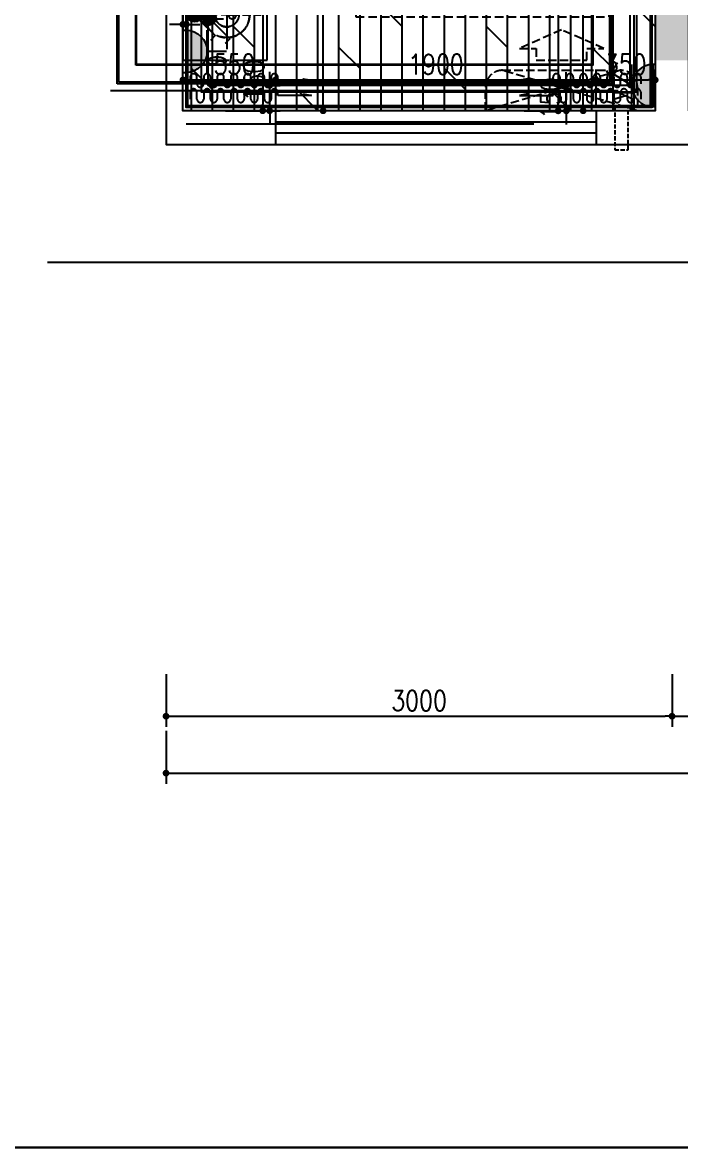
# Model space of a CAD drawing. Header units: inches. Extents: x -2597087 to 134135, y -662679 to 20000.
# Drawn here: x 7474 to 11375, y 0 to 6673 of the extents above; entities that cross this region are included whole.
import ezdxf
from ezdxf.enums import TextEntityAlignment as Align

# ---------------------------------------------------------------- set-up
doc = ezdxf.new("R2010")
doc.units = ezdxf.units.IN
doc.header["$LTSCALE"] = 100
doc.header["$MEASUREMENT"] = 0
for name, pattern in [('__DASH', [0.35, 0.25, -0.1]), ('DASH', [0.35, 0.25, -0.1]), ('HIDDENX2', [0.75, 0.5, -0.25])]:
    doc.linetypes.add(name, pattern=pattern)
doc.layers.get('0').update_dxf_attribs({"linetype": 'CONTINUOUS'})
doc.layers.get('Defpoints').update_dxf_attribs({"linetype": 'CONTINUOUS'})
for name, color, linetype in [('_ARWALL-1', 7, 'CONTINUOUS'), ('AIR', 252, 'DASH'), ('AXIS', 3, 'CONTINUOUS'), ('EQUIP-动力', 3, 'CONTINUOUS'), ('EQUIP-照明', 3, 'CONTINUOUS'), ('floor', 8, 'CONTINUOUS'), ('IRC-MED1', 250, 'CONTINUOUS'), ('PUB_HATCH', 8, 'CONTINUOUS'), ('RC', 1, 'CONTINUOUS'), ('RC-dim', 3, 'CONTINUOUS'), ('WALL', 7, 'CONTINUOUS'), ('wall-dim', 3, 'CONTINUOUS'), ('WINDOW', 4, 'CONTINUOUS'), ('家具', 1, 'DASH'), ('空调', 8, 'CONTINUOUS')]:
    doc.layers.add(name, color=color, linetype=linetype)
doc.styles.add('_TCH_LABEL', font='COMPLEX', dxfattribs={"bigfont": 'GBCBIG'})
doc.styles.get("Standard").update_dxf_attribs({"font": 'txt.shx', "width": 0.8, "bigfont": 'GBCBIG.shx'})
doc.styles.add('宋体', font='', dxfattribs={"width": 0.8})
doc.styles.get('宋体').set_extended_font_data('SimSun')
doc.dimstyles.new('50', dxfattribs={"dimscale": 50, "dimtxt": 2.4, "dimasz": 0.8, "dimexe": 1.25, "dimexo": 0.6, "dimgap": 0.65, "dimtad": 1, "dimdec": 0, "dimdsep": 46, "dimtxsty": 'Standard', "dimblk1": 'DOT', "dimblk2": 'DOT', "dimsah": 1, "dimcen": 2.5, "dimclrd": 3, "dimclre": 3, "dimclrt": 3, "dimadec": 0, "dimazin": 0, "dimtfac": 1, "dimtdec": 0, "dimtix": 1, "dimtmove": 2, "dimatfit": 0, "dimldrblk": 'DOT', "dimfxl": 5, "dimfxlon": 1, "dimarcsym": 0})

# ---------------------------------------------------------------- blocks, each defined once
blk = doc.blocks.new('_Dot')
at = {"color": 0, "linetype": 'ByBlock', "lineweight": -2}
blk.add_line((-0.5, 0), (-1, 0), dxfattribs=at)
at = {"color": 0, "linetype": 'ByBlock', "const_width": 0.5}
blk.add_lwpolyline([(-0.25, 0, 1), (0.25, 0, 1)], format="xyb", close=True, dxfattribs=at)
blk = doc.blocks.new('*D39')
at = {"layer": 'AXIS', "color": 3, "lineweight": -2, "transparency": 16777216}
for p, q in [((8325, 2808.3), (8325, 2495.8)), ((11325, 2808.3), (11325, 2495.8)), ((8365, 2558.3), (11285, 2558.3))]:
    blk.add_line(p, q, dxfattribs=at)
at = {"layer": 'Defpoints', "color": 0, "transparency": 16777216}
for p in [(8325, 3015.8), (11325, 3015.8), (11325, 2558.3)]:
    blk.add_point(p, dxfattribs=at)
at = {"layer": 'AXIS', "color": 3, "lineweight": -2, "transparency": 16777216, "xscale": 40, "yscale": 40, "zscale": 40, "rotation": 180}
blk.add_blockref('_Dot', (8325, 2558.3), dxfattribs=at)
at = {"layer": 'AXIS', "color": 3, "lineweight": -2, "transparency": 16777216, "xscale": 40, "yscale": 40, "zscale": 40}
blk.add_blockref('_Dot', (11325, 2558.3), dxfattribs=at)
at = {"layer": 'AXIS', "color": 3, "transparency": 16777216, "insert": (9825, 2650.8), "char_height": 120, "attachment_point": 5}
blk.add_mtext('3000', dxfattribs=at)
blk = doc.blocks.new('*D40')
at = {"layer": 'AXIS', "color": 3, "lineweight": -2, "transparency": 16777216}
for p, q in [((11325, 2808.3), (11325, 2495.8)), ((14125, 2808.3), (14125, 2495.8)), ((11365, 2558.3), (14085, 2558.3))]:
    blk.add_line(p, q, dxfattribs=at)
at = {"layer": 'Defpoints', "color": 0, "transparency": 16777216}
for p in [(11325, 3015.8), (14125, 3015.8), (14125, 2558.3)]:
    blk.add_point(p, dxfattribs=at)
at = {"layer": 'AXIS', "color": 3, "lineweight": -2, "transparency": 16777216, "xscale": 40, "yscale": 40, "zscale": 40, "rotation": 180}
blk.add_blockref('_Dot', (11325, 2558.3), dxfattribs=at)
at = {"layer": 'AXIS', "color": 3, "lineweight": -2, "transparency": 16777216, "xscale": 40, "yscale": 40, "zscale": 40}
blk.add_blockref('_Dot', (14125, 2558.3), dxfattribs=at)
at = {"layer": 'AXIS', "color": 3, "transparency": 16777216, "insert": (12725, 2650.8), "char_height": 120, "attachment_point": 5}
blk.add_mtext('2800', dxfattribs=at)
blk = doc.blocks.new('*D42')
at = {"layer": 'AXIS', "color": 3, "lineweight": -2, "transparency": 16777216}
for p, q in [((8325, 2470.7), (8325, 2158.2)), ((17625, 2470.7), (17625, 2158.2)), ((8365, 2220.7), (17585, 2220.7))]:
    blk.add_line(p, q, dxfattribs=at)
at = {"layer": 'Defpoints', "color": 0, "transparency": 16777216}
for p in [(8325, 2750.3), (17625, 2750.3), (17625, 2220.7)]:
    blk.add_point(p, dxfattribs=at)
at = {"layer": 'AXIS', "color": 3, "lineweight": -2, "transparency": 16777216, "xscale": 40, "yscale": 40, "zscale": 40, "rotation": 180}
blk.add_blockref('_Dot', (8325, 2220.7), dxfattribs=at)
at = {"layer": 'AXIS', "color": 3, "lineweight": -2, "transparency": 16777216, "xscale": 40, "yscale": 40, "zscale": 40}
blk.add_blockref('_Dot', (17625, 2220.7), dxfattribs=at)
at = {"layer": 'AXIS', "color": 3, "transparency": 16777216, "insert": (12975, 2313.2), "char_height": 120, "attachment_point": 5}
blk.add_mtext('9300', dxfattribs=at)
blk = doc.blocks.new('A$C0CEA21E2')
at = {"layer": '家具', "color": 2, "linetype": 'HIDDENX2'}
for p, q in [((2026.6, 2900), (2026.6, 2400)), ((2526.6, 2900), (2026.6, 2900)), ((2526.6, 2400), (426.7, 2400)), ((426.7, 2400), (426.7, 600)), ((2526.6, 600), (2526.6, 2400)), ((426.7, 600), (2526.6, 600)), ((2026.6, 100), (2026.6, 600)), ((2526.6, 600), (2526.6, 600)), ((2526.6, 100), (2026.6, 100))]:
    blk.add_line(p, q, dxfattribs=at)
at = {"layer": '家具', "color": 8, "linetype": 'HIDDENX2'}
for p, q in [((2266.2, 2631.5), (2266.2, 2834.7)), ((2248.9, 2631.5), (2062, 2631.5)), ((2248.9, 2631.5), (2480.3, 2631.5)), ((2266.2, 2631.5), (2266.2, 2420.4)), ((80, 437.5), (80, 2562.5)), ((80, 2562.5), (1421.7, 2562.5)), ((1421.7, 2562.5), (1421.7, 2400)), ((1948.1, 2044.3), (1948.1, 2215.9)), ((2401.5, 2215.9), (2401.5, 1534.6)), ((2401.5, 784.1), (2401.5, 1465.4)), ((1948.1, 944.5), (1948.1, 784.1)), ((1421.7, 600), (1421.7, 437.5)), ((2266.2, 368.5), (2266.2, 579.6)), ((1421.7, 437.5), (80, 437.5)), ((2248.9, 368.5), (2062, 368.5)), ((2248.9, 368.5), (2480.3, 368.5)), ((2266.2, 368.5), (2266.2, 165.3))]:
    blk.add_line(p, q, dxfattribs=at)
at = {"layer": '家具', "color": 1, "linetype": 'HIDDENX2'}
for p, q in [((0, 357.5), (0, 2642.5)), ((0, 2642.5), (1501.7, 2642.5)), ((1501.7, 2642.5), (1501.7, 2400)), ((1501.7, 600), (1501.7, 357.5)), ((1501.7, 357.5), (0, 357.5))]:
    blk.add_line(p, q, dxfattribs=at)
at = {"layer": '家具', "color": 2, "linetype": 'DASH'}
for p, q in [((2026.6, 2400), (2526.6, 2400)), ((2026.6, 600), (2526.6, 600))]:
    blk.add_line(p, q, dxfattribs=at)
at = {"layer": '家具', "color": 2, "linetype": 'HIDDENX2'}
for points in [[(2526.6, 2400), (2526.6, 2900)], [(2526.6, 600), (2526.6, 100)]]:
    blk.add_lwpolyline(points, dxfattribs=at)
at = {"layer": '家具', "linetype": 'HIDDENX2'}
for centre in [(2266.2, 2631.5), (2266.2, 368.5)]:
    blk.add_circle(centre, 134.6, dxfattribs=at)
at = {"layer": '家具', "color": 8, "linetype": 'HIDDENX2'}
for centre in [(2266.2, 2631.5), (2266.2, 368.5)]:
    blk.add_circle(centre, 71.1, dxfattribs=at)
at = {"layer": '家具', "color": 1, "linetype": 'HIDDENX2'}
for centre, radius, start, end in [((-4641.7, 3268.2), 6489.8, 335.72354, 352.31176), ((-7066, 2531.6), 8956.6, 347.54529, 359.15783)]:
    blk.add_arc(centre, radius, start, end, dxfattribs=at)
at = {"layer": '家具', "color": 8, "linetype": 'HIDDENX2'}
for centre, radius, start, end in [((2174.8, 941.2), 1294.7, 79.91599, 100.08401), ((2034.8, 1608.6), 444.3, 76.6334, 110.2028), ((2021.3, 1962.3), 140.2, 320.00133, 34.05202), ((1903.9, 1741.7), 260, 342.72074, 37.60756), ((2034.8, 1298.5), 444.3, 76.6334, 109.46775), ((1828, 1606.4), 333.5, 334.37436, 21.89087), ((1903.9, 1331.6), 260, 342.72074, 37.60756), ((2174.8, 190.7), 1294.7, 79.91599, 91.60081), ((2174.8, 2809.3), 1294.7, 268.84747, 280.08401), ((2331.1, 1510.3), 497.3, 190.90976, 204.57576), ((2127.7, 1136.9), 294, 148.40017, 212.13825), ((2034.8, 875.5), 444.3, 76.6334, 110.7599), ((2071.2, 1589.9), 345.1, 236.10829, 238.46665), ((2021.3, 1229.2), 140.2, 320.00133, 34.05202), ((1903.9, 1008.7), 260, 342.72074, 37.60756), ((2071.2, 1267), 345.1, 236.10829, 283.55526), ((2174.8, 2058.8), 1294.7, 259.91599, 280.08401)]:
    blk.add_arc(centre, radius, start, end, dxfattribs=at)
blk = doc.blocks.new('*D93')
at = {"layer": 'Defpoints', "color": 0, "transparency": 16777216}
for p in [(8648.1, 10149.9), (8648.1, 6149.9), (8898.1, 6149.9)]:
    blk.add_point(p, dxfattribs=at)
at = {"layer": 'wall-dim', "color": 3, "lineweight": -2, "transparency": 16777216}
for p, q in [((8678.1, 10149.9), (8960.6, 10149.9)), ((8898.1, 10109.9), (8898.1, 6189.9)), ((8678.1, 6149.9), (8960.6, 6149.9))]:
    blk.add_line(p, q, dxfattribs=at)
at = {"layer": 'wall-dim', "color": 3, "lineweight": -2, "transparency": 16777216, "xscale": 40, "yscale": 40, "zscale": 40}
for p, rotation in [((8898.1, 10149.9), 90), ((8898.1, 6149.9), 270)]:
    blk.add_blockref('_Dot', p, dxfattribs=dict(at, rotation=rotation))
at = {"layer": 'wall-dim', "color": 3, "transparency": 16777216, "insert": (8805.6, 8149.9), "char_height": 120, "attachment_point": 5, "rotation": 90}
blk.add_mtext('4000', dxfattribs=at)
blk = doc.blocks.new('*D94')
at = {"layer": 'Defpoints', "color": 0, "transparency": 16777216}
for p in [(8975, 6332.7), (8425, 6149.9), (8975, 6149.9)]:
    blk.add_point(p, dxfattribs=at)
at = {"layer": 'wall-dim', "color": 3, "lineweight": -2, "transparency": 16777216}
for p, q in [((8425, 6179.9), (8425, 6395.2)), ((8975, 6179.9), (8975, 6395.2)), ((8465, 6332.7), (8935, 6332.7))]:
    blk.add_line(p, q, dxfattribs=at)
at = {"layer": 'wall-dim', "color": 3, "lineweight": -2, "transparency": 16777216, "xscale": 40, "yscale": 40, "zscale": 40, "rotation": 180}
blk.add_blockref('_Dot', (8425, 6332.7), dxfattribs=at)
at = {"layer": 'wall-dim', "color": 3, "lineweight": -2, "transparency": 16777216, "xscale": 40, "yscale": 40, "zscale": 40}
blk.add_blockref('_Dot', (8975, 6332.7), dxfattribs=at)
at = {"layer": 'wall-dim', "color": 3, "transparency": 16777216, "insert": (8730.7, 6425.2), "char_height": 120, "attachment_point": 5}
blk.add_mtext('550', dxfattribs=at)
blk = doc.blocks.new('*D95')
at = {"layer": 'Defpoints', "color": 0, "transparency": 16777216}
for p in [(10875, 6332.7), (8975, 6149.9), (10875, 6149.9)]:
    blk.add_point(p, dxfattribs=at)
at = {"layer": 'wall-dim', "color": 3, "lineweight": -2, "transparency": 16777216}
for p, q in [((8975, 6179.9), (8975, 6395.2)), ((10875, 6179.9), (10875, 6395.2)), ((9015, 6332.7), (10835, 6332.7))]:
    blk.add_line(p, q, dxfattribs=at)
at = {"layer": 'wall-dim', "color": 3, "lineweight": -2, "transparency": 16777216, "xscale": 40, "yscale": 40, "zscale": 40, "rotation": 180}
blk.add_blockref('_Dot', (8975, 6332.7), dxfattribs=at)
at = {"layer": 'wall-dim', "color": 3, "lineweight": -2, "transparency": 16777216, "xscale": 40, "yscale": 40, "zscale": 40}
blk.add_blockref('_Dot', (10875, 6332.7), dxfattribs=at)
at = {"layer": 'wall-dim', "color": 3, "transparency": 16777216, "insert": (9925, 6425.2), "char_height": 120, "attachment_point": 5}
blk.add_mtext('1900', dxfattribs=at)
blk = doc.blocks.new('*D96')
at = {"layer": 'Defpoints', "color": 0, "transparency": 16777216}
for p in [(11225, 6332.7), (10875, 6149.9), (11225, 6149.8)]:
    blk.add_point(p, dxfattribs=at)
at = {"layer": 'wall-dim', "color": 3, "lineweight": -2, "transparency": 16777216}
for p, q in [((10875, 6179.9), (10875, 6395.2)), ((11225, 6179.8), (11225, 6395.2)), ((10915, 6332.7), (11185, 6332.7))]:
    blk.add_line(p, q, dxfattribs=at)
at = {"layer": 'wall-dim', "color": 3, "lineweight": -2, "transparency": 16777216, "xscale": 40, "yscale": 40, "zscale": 40, "rotation": 180}
blk.add_blockref('_Dot', (10875, 6332.7), dxfattribs=at)
at = {"layer": 'wall-dim', "color": 3, "lineweight": -2, "transparency": 16777216, "xscale": 40, "yscale": 40, "zscale": 40}
blk.add_blockref('_Dot', (11225, 6332.7), dxfattribs=at)
at = {"layer": 'wall-dim', "color": 3, "transparency": 16777216, "insert": (11050, 6425.2), "char_height": 120, "attachment_point": 5}
blk.add_mtext('350', dxfattribs=at)
blk = doc.blocks.new('*D97')
at = {"layer": 'Defpoints', "color": 0, "transparency": 16777216}
for p in [(10798.1, 10149.9), (11024.6, 10149.9), (11025, 6149.9)]:
    blk.add_point(p, dxfattribs=at)
at = {"layer": 'wall-dim', "color": 3, "lineweight": -2, "transparency": 16777216}
for p, q in [((10994.6, 10149.9), (10735.6, 10149.9)), ((10798.1, 6189.9), (10798.1, 10109.9)), ((10995, 6149.9), (10735.6, 6149.9))]:
    blk.add_line(p, q, dxfattribs=at)
at = {"layer": 'wall-dim', "color": 3, "lineweight": -2, "transparency": 16777216, "xscale": 40, "yscale": 40, "zscale": 40}
for p, rotation in [((10798.1, 10149.9), 90), ((10798.1, 6149.9), 270)]:
    blk.add_blockref('_Dot', p, dxfattribs=dict(at, rotation=rotation))
at = {"layer": 'wall-dim', "color": 3, "transparency": 16777216, "insert": (10705.6, 8149.9), "char_height": 120, "attachment_point": 5, "rotation": 90}
blk.add_mtext('4000', dxfattribs=at)
blk = doc.blocks.new('A$C65142D5C')
at = {"layer": '空调', "linetype": 'DASH', "ltscale": 2}
for p, q in [((240, 100), (0, 900)), ((0, 0), (240, 800))]:
    blk.add_line(p, q, dxfattribs=at)
blk.add_lwpolyline([(0, 0), (0, 900), (140, 900, -0.414214), (240, 800), (240, 100, -0.414214), (140, 0)], format="xyb", close=True, dxfattribs=at)
blk.add_lwpolyline([(370, 700), (370, 600), (300, 600), (300, 300), (370, 300), (370, 200), (480, 450)], close=True, dxfattribs=at)
blk = doc.blocks.new('*D222')
at = {"layer": 'Defpoints', "color": 0, "transparency": 16777216}
for p in [(8918.1, 6299.9), (8939.4, 6299.9), (8918.1, 6149.9)]:
    blk.add_point(p, dxfattribs=at)
at = {"layer": 'RC-dim', "color": 3, "lineweight": -2, "transparency": 16777216}
for p, q in [((8939.4, 6339.9), (8939.4, 6379.9)), ((8939.4, 6299.9), (9001.9, 6299.9)), ((8939.4, 6149.9), (8939.4, 6299.9)), ((8939.4, 6149.9), (9001.9, 6149.9)), ((8939.4, 6109.9), (8939.4, 6069.9))]:
    blk.add_line(p, q, dxfattribs=at)
at = {"layer": 'RC-dim', "color": 3, "lineweight": -2, "transparency": 16777216, "xscale": 40, "yscale": 40, "zscale": 40}
for p, rotation in [((8939.4, 6299.9), 270), ((8939.4, 6149.9), 90)]:
    blk.add_blockref('_Dot', p, dxfattribs=dict(at, rotation=rotation))
at = {"layer": 'RC-dim', "color": 3, "transparency": 16777216, "insert": (8846.9, 6328.7), "char_height": 120, "attachment_point": 5, "rotation": 90}
blk.add_mtext('150', dxfattribs=at)
blk = doc.blocks.new('VDFS12A2FAS')
at = {"linetype": 'ByBlock', "lineweight": -2}
h = blk.add_hatch(color=0, dxfattribs=at)
edge = h.paths.add_edge_path()
edge.add_arc((0, 0), 0.818, 0, 360)
at = {"color": 0, "linetype": 'ByBlock', "lineweight": -2}
for p, q in [((0.58, 0.58), (2.45, 2.45)), ((2.45, 2.45), (3.01, 1.9))]:
    blk.add_line(p, q, dxfattribs=at)
at = {"const_width": 0.118}
blk.add_lwpolyline([(0.58, 0.58), (2.45, 2.45), (3.01, 1.9)], dxfattribs=at)
at = {"color": 0, "linetype": 'ByBlock', "lineweight": -2}
blk.add_circle((0, 0), 0.818, dxfattribs=at)
blk = doc.blocks.new('*D231')
at = {"layer": 'Defpoints', "color": 0, "transparency": 16777216}
for p in [(10417.8, 7899.2), (10417.8, 6149.3), (10649.9, 6149.3)]:
    blk.add_point(p, dxfattribs=at)
at = {"layer": 'EQUIP-照明', "color": 3, "lineweight": -2, "transparency": 16777216}
for p, q in [((10447.8, 7899.2), (10712.4, 7899.2)), ((10649.9, 7859.2), (10649.9, 6189.3)), ((10447.8, 6149.3), (10712.4, 6149.3))]:
    blk.add_line(p, q, dxfattribs=at)
at = {"layer": 'EQUIP-照明', "color": 3, "lineweight": -2, "transparency": 16777216, "xscale": 40, "yscale": 40, "zscale": 40}
for p, rotation in [((10649.9, 7899.2), 90), ((10649.9, 6149.3), 270)]:
    blk.add_blockref('_Dot', p, dxfattribs=dict(at, rotation=rotation))
at = {"layer": 'EQUIP-照明', "color": 3, "transparency": 16777216, "insert": (10557.4, 7024.2), "char_height": 120, "attachment_point": 5, "rotation": 90}
blk.add_mtext('1750(RS)', dxfattribs=at)
blk = doc.blocks.new('A$C38B7485E')
at = {"layer": 'PUB_HATCH'}
blk.add_hatch(color=6, dxfattribs=at).paths.add_polyline_path([(3199.6, 1800), (3200.7, 2200), (3200.1, 2200), (3200.1, 4400), (3000.1, 4400), (2999, 1800)])
at = {"layer": '_ARWALL-1'}
for points in [[(100.1, 5500), (100.1, 1300), (750.1, 1300), (750.1, 1500), (200.1, 1500), (200.1, 5500)], [(3200.1, 5400), (3100.1, 5400), (3100.1, 5500), (2999.7, 5500), (3000.1, 1500), (2650.1, 1500), (2650.1, 1300), (3750.1, 1300), (3750.1, 1500), (3200.1, 1500), (3200.1, 2200), (3200.1, 2200), (3200.1, 5300)]]:
    blk.add_lwpolyline(points, dxfattribs=at)
at = {"layer": 'WINDOW'}
for p, q in [((2648.9, 1499.3), (750.1, 1500)), ((2650.1, 1433.3), (750.1, 1433.3)), ((2650.1, 1366.7), (750.1, 1366.7)), ((750.1, 1300), (2650.1, 1300))]:
    blk.add_line(p, q, dxfattribs=at)
blk = doc.blocks.new('*D251')
at = {"layer": 'Defpoints', "color": 0, "transparency": 16777216}
for p in [(8425, 6632.7), (8445, 6662.3), (8445, 6632.7)]:
    blk.add_point(p, dxfattribs=at)
at = {"layer": 'RC-dim', "color": 3, "lineweight": -2, "transparency": 16777216}
for p, q in [((8425, 6662.3), (8425, 6724.8)), ((8445, 6662.3), (8445, 6724.8)), ((8385, 6662.3), (8345, 6662.3)), ((8425, 6662.3), (8445, 6662.3)), ((8485, 6662.3), (8525, 6662.3))]:
    blk.add_line(p, q, dxfattribs=at)
at = {"layer": 'RC-dim', "color": 3, "lineweight": -2, "transparency": 16777216, "xscale": 40, "yscale": 40, "zscale": 40}
blk.add_blockref('_Dot', (8425, 6662.3), dxfattribs=at)
at = {"layer": 'RC-dim', "color": 3, "lineweight": -2, "transparency": 16777216, "xscale": 40, "yscale": 40, "zscale": 40, "rotation": 180}
blk.add_blockref('_Dot', (8445, 6662.3), dxfattribs=at)
at = {"layer": 'RC-dim', "color": 3, "transparency": 16777216, "insert": (8677.1, 6754.8), "char_height": 120, "attachment_point": 5}
blk.add_mtext('20', dxfattribs=at)
blk = doc.blocks.new('HJ1')
for p, q in [((-338, 478), (-338, 444)), ((-338, 444), (338, 444)), ((338, 478), (338, 444)), ((338, 106), (-338, 106)), ((0, 106), (-209, -232)), ((0, 106), (0, -231)), ((-209, -232), (-371, -123))]:
    blk.add_line(p, q)
blk.add_arc((0, 444), 338, 180, 0)
for points in [[(293, 275), (-293, 275), (338, 444), (-338, 444)], [(169, 152), (-169, 152), (293, 275), (-293, 275)], [(0, 106), (0, 106), (169, 152), (-169, 152)]]:
    blk.add_solid(points)
at = {"style": '_TCH_LABEL', "flags": 9}
blk.add_attdef('A', (0, -231), '', height=0.0135, dxfattribs=at)
blk = doc.blocks.new('*D320')
at = {"layer": 'Defpoints', "color": 0, "transparency": 16777216}
for p in [(10697.9, 6299.2), (10933.5, 6299.2), (10933.5, 6149.2)]:
    blk.add_point(p, dxfattribs=at)
at = {"layer": 'EQUIP-动力', "color": 3, "lineweight": -2, "transparency": 16777216}
for p, q in [((10697.9, 6339.2), (10697.9, 6379.2)), ((10903.5, 6299.2), (10635.4, 6299.2)), ((10697.9, 6149.2), (10697.9, 6299.2)), ((10903.5, 6149.2), (10635.4, 6149.2)), ((10697.9, 6109.2), (10697.9, 6069.2))]:
    blk.add_line(p, q, dxfattribs=at)
at = {"layer": 'EQUIP-动力', "color": 3, "lineweight": -2, "transparency": 16777216, "xscale": 40, "yscale": 40, "zscale": 40}
for p, rotation in [((10697.9, 6299.2), 270), ((10697.9, 6149.2), 90)]:
    blk.add_blockref('_Dot', p, dxfattribs=dict(at, rotation=rotation))
at = {"layer": 'EQUIP-动力', "color": 3, "transparency": 16777216, "insert": (10605.4, 6224.2), "char_height": 120, "attachment_point": 5, "rotation": 90}
blk.add_mtext('150', dxfattribs=at)
blk = doc.blocks.new('*D479')
at = {"layer": 'Defpoints', "color": 0, "transparency": 16777216}
for p in [(9256.4, 7899.9), (9256.4, 7899.9), (9302.1, 6149.7)]:
    blk.add_point(p, dxfattribs=at)
at = {"layer": 'EQUIP-动力', "color": 3, "lineweight": -2, "transparency": 16777216}
for p, q in [((9256.4, 7899.9), (9193.9, 7899.9)), ((9256.4, 6189.7), (9256.4, 7859.9)), ((9272.1, 6149.7), (9193.9, 6149.7))]:
    blk.add_line(p, q, dxfattribs=at)
at = {"layer": 'EQUIP-动力', "color": 3, "lineweight": -2, "transparency": 16777216, "xscale": 40, "yscale": 40, "zscale": 40}
for p, rotation in [((9256.4, 7899.9), 90), ((9256.4, 6149.7), 270)]:
    blk.add_blockref('_Dot', p, dxfattribs=dict(at, rotation=rotation))
at = {"layer": 'EQUIP-动力', "color": 3, "transparency": 16777216, "insert": (9163.9, 7024.8), "char_height": 120, "attachment_point": 5, "rotation": 90}
blk.add_mtext('1750(RS)', dxfattribs=at)
blk = doc.blocks.new('safre2cdas')
at = {"linetype": 'ByBlock', "lineweight": -2}
h = blk.add_hatch(color=0, dxfattribs=at)
edge = h.paths.add_edge_path()
edge.add_ellipse((-141.7, 0), major_axis=(-88.6, 88.6), ratio=1, start_angle=135, end_angle=315, ccw=False)
edge.add_line((-141.7, -125.2), (-141.7, 125.2))
at = {"color": 0, "linetype": 'ByBlock', "lineweight": -2}
for p, q in [((-160.3, 125.2), (-141.7, 125.2)), ((-141.7, 125.2), (-141.7, -125.2)), ((-16.4, -125.2), (-16.4, 125.2)), ((-16.4, 0), (98.6, 0)), ((-160.3, -125.2), (-141.7, -125.2))]:
    blk.add_line(p, q, dxfattribs=at)
at = {"color": 0, "linetype": 'ByBlock', "lineweight": -2, "extrusion": (0, 0, -1)}
blk.add_ellipse((-141.7, 0), major_axis=(88.6, 88.6), ratio=1, start_param=-0.785398, end_param=2.356194, dxfattribs=at)
blk = doc.blocks.new('ERYUII')
at = {"layer": 'EQUIP-动力'}
blk.add_blockref('safre2cdas', (15061.3, 7091.6), dxfattribs=at)
at = {"layer": 'EQUIP-动力', "style": '宋体', "width": 0.8}
blk.add_text('G', height=115.1, rotation=270.00025, dxfattribs=at).set_placement((15102.8, 7037.3), align=Align.MIDDLE_CENTER)
blk = doc.blocks.new('*D724')
at = {"layer": 'Defpoints', "color": 0, "transparency": 16777216}
for p in [(8648.1, 10149.9), (8648.1, 6149.9), (8898.1, 6149.9)]:
    blk.add_point(p, dxfattribs=at)
at = {"layer": 'wall-dim', "color": 3, "lineweight": -2, "transparency": 16777216}
for p, q in [((8678.1, 10149.9), (8960.6, 10149.9)), ((8898.1, 10109.9), (8898.1, 6189.9)), ((8678.1, 6149.9), (8960.6, 6149.9))]:
    blk.add_line(p, q, dxfattribs=at)
at = {"layer": 'wall-dim', "color": 3, "lineweight": -2, "transparency": 16777216, "xscale": 40, "yscale": 40, "zscale": 40}
for p, rotation in [((8898.1, 10149.9), 90), ((8898.1, 6149.9), 270)]:
    blk.add_blockref('_Dot', p, dxfattribs=dict(at, rotation=rotation))
at = {"layer": 'wall-dim', "color": 3, "transparency": 16777216, "insert": (8805.6, 8149.9), "char_height": 120, "attachment_point": 5, "rotation": 90}
blk.add_mtext('4000', dxfattribs=at)
blk = doc.blocks.new('*D725')
at = {"layer": 'Defpoints', "color": 0, "transparency": 16777216}
for p in [(8975, 6332.7), (8425, 6149.9), (8975, 6149.9)]:
    blk.add_point(p, dxfattribs=at)
at = {"layer": 'wall-dim', "color": 3, "lineweight": -2, "transparency": 16777216}
for p, q in [((8425, 6179.9), (8425, 6395.2)), ((8975, 6179.9), (8975, 6395.2)), ((8465, 6332.7), (8935, 6332.7))]:
    blk.add_line(p, q, dxfattribs=at)
at = {"layer": 'wall-dim', "color": 3, "lineweight": -2, "transparency": 16777216, "xscale": 40, "yscale": 40, "zscale": 40, "rotation": 180}
blk.add_blockref('_Dot', (8425, 6332.7), dxfattribs=at)
at = {"layer": 'wall-dim', "color": 3, "lineweight": -2, "transparency": 16777216, "xscale": 40, "yscale": 40, "zscale": 40}
blk.add_blockref('_Dot', (8975, 6332.7), dxfattribs=at)
at = {"layer": 'wall-dim', "color": 3, "transparency": 16777216, "insert": (8730.7, 6425.2), "char_height": 120, "attachment_point": 5}
blk.add_mtext('550', dxfattribs=at)
blk = doc.blocks.new('*D726')
at = {"layer": 'Defpoints', "color": 0, "transparency": 16777216}
for p in [(10875, 6332.7), (8975, 6149.9), (10875, 6149.9)]:
    blk.add_point(p, dxfattribs=at)
at = {"layer": 'wall-dim', "color": 3, "lineweight": -2, "transparency": 16777216}
for p, q in [((8975, 6179.9), (8975, 6395.2)), ((10875, 6179.9), (10875, 6395.2)), ((9015, 6332.7), (10835, 6332.7))]:
    blk.add_line(p, q, dxfattribs=at)
at = {"layer": 'wall-dim', "color": 3, "lineweight": -2, "transparency": 16777216, "xscale": 40, "yscale": 40, "zscale": 40, "rotation": 180}
blk.add_blockref('_Dot', (8975, 6332.7), dxfattribs=at)
at = {"layer": 'wall-dim', "color": 3, "lineweight": -2, "transparency": 16777216, "xscale": 40, "yscale": 40, "zscale": 40}
blk.add_blockref('_Dot', (10875, 6332.7), dxfattribs=at)
at = {"layer": 'wall-dim', "color": 3, "transparency": 16777216, "insert": (9925, 6425.2), "char_height": 120, "attachment_point": 5}
blk.add_mtext('1900', dxfattribs=at)
blk = doc.blocks.new('*D727')
at = {"layer": 'Defpoints', "color": 0, "transparency": 16777216}
for p in [(11225, 6332.7), (10875, 6149.9), (11225, 6149.8)]:
    blk.add_point(p, dxfattribs=at)
at = {"layer": 'wall-dim', "color": 3, "lineweight": -2, "transparency": 16777216}
for p, q in [((10875, 6179.9), (10875, 6395.2)), ((11225, 6179.8), (11225, 6395.2)), ((10915, 6332.7), (11185, 6332.7))]:
    blk.add_line(p, q, dxfattribs=at)
at = {"layer": 'wall-dim', "color": 3, "lineweight": -2, "transparency": 16777216, "xscale": 40, "yscale": 40, "zscale": 40, "rotation": 180}
blk.add_blockref('_Dot', (10875, 6332.7), dxfattribs=at)
at = {"layer": 'wall-dim', "color": 3, "lineweight": -2, "transparency": 16777216, "xscale": 40, "yscale": 40, "zscale": 40}
blk.add_blockref('_Dot', (11225, 6332.7), dxfattribs=at)
at = {"layer": 'wall-dim', "color": 3, "transparency": 16777216, "insert": (11050, 6425.2), "char_height": 120, "attachment_point": 5}
blk.add_mtext('350', dxfattribs=at)
blk = doc.blocks.new('*D728')
at = {"layer": 'Defpoints', "color": 0, "transparency": 16777216}
for p in [(10798.1, 10149.9), (11024.6, 10149.9), (11025, 6149.9)]:
    blk.add_point(p, dxfattribs=at)
at = {"layer": 'wall-dim', "color": 3, "lineweight": -2, "transparency": 16777216}
for p, q in [((10994.6, 10149.9), (10735.6, 10149.9)), ((10798.1, 6189.9), (10798.1, 10109.9)), ((10995, 6149.9), (10735.6, 6149.9))]:
    blk.add_line(p, q, dxfattribs=at)
at = {"layer": 'wall-dim', "color": 3, "lineweight": -2, "transparency": 16777216, "xscale": 40, "yscale": 40, "zscale": 40}
for p, rotation in [((10798.1, 10149.9), 90), ((10798.1, 6149.9), 270)]:
    blk.add_blockref('_Dot', p, dxfattribs=dict(at, rotation=rotation))
at = {"layer": 'wall-dim', "color": 3, "transparency": 16777216, "insert": (10705.6, 8149.9), "char_height": 120, "attachment_point": 5, "rotation": 90}
blk.add_mtext('4000', dxfattribs=at)

msp = doc.modelspace()

# ---------------------------------------------------------------- hatches: boundary and pattern name
at = {"layer": 'floor'}
h = msp.add_hatch(dxfattribs=at)
h.set_pattern_fill('DOLMIT', color=256, scale=500, angle=90, style=0)
h.set_pattern_definition([(90, (11225, 11149.89), (-125, 8e-15), []), (135, (11225, 11149.9), (-250, -250), [176.777, -353.554])])
h.paths.add_polyline_path([(11224.558, 10149.89), (11224.558, 11046.89), (11225.006, 11046.89), (11225.006, 11149.89), (10225.001, 11149.868), (10225.001, 11089.485), (10225, 10149.896), (9925.006, 10149.89), (8425.001, 10149.879), (8425, 6149.857), (8905.007, 6149.868), (8905.008, 6149.491), (11045.004, 6149.491), (11225, 6149.868)])
edge = h.paths.add_edge_path(flags=16)
edge.add_arc((11122.999, 11059.22), 18.104, 0, 360)

# ---------------------------------------------------------------- linework, layer by layer
at = {"layer": 'AIR'}
msp.add_lwpolyline([(10985, 6173.99), (10985, 5918.196), (11065, 5918.196), (11065, 6173.99), (10985, 6173.99)], dxfattribs=at)
at = {"layer": 'Defpoints', "color": 250}
msp.add_line((0, 0), (25450, 0), dxfattribs=at)
msp.add_lwpolyline([(0, 20000), (25450, 20000), (25450, 0), (0, 0)], close=True, dxfattribs=at)
at = {"layer": 'EQUIP-动力', "color": 8, "linetype": '__DASH', "ltscale": 10}
for p, q in [((8425.001, 6949.868), (8425.001, 6449.905)), ((8925.001, 6449.905), (8925.001, 6949.868)), ((8685.398, 6718.386), (8685.398, 6515.133)), ((8425.001, 6449.905), (8925.001, 6449.905)), ((8468.16, 6349.403), (8468.16, 6309.403)), ((8508.16, 6309.403), (8508.16, 6349.403)), ((8548.16, 6349.403), (8548.16, 6309.403)), ((8588.16, 6309.403), (8588.16, 6349.403)), ((8628.16, 6349.403), (8628.16, 6309.403)), ((8668.16, 6309.403), (8668.16, 6349.403)), ((8708.16, 6349.403), (8708.16, 6309.403)), ((8748.16, 6309.403), (8748.16, 6349.403)), ((8788.16, 6349.403), (8788.16, 6309.403)), ((8828.16, 6309.403), (8828.16, 6349.403)), ((8868.16, 6349.403), (8868.16, 6309.403)), ((8908.16, 6309.403), (8908.16, 6349.403)), ((8948.16, 6349.403), (8948.16, 6309.403)), ((8988.16, 6329.403), (8988.16, 6349.403)), ((10619.622, 6329.403), (10619.622, 6349.403)), ((10659.622, 6349.403), (10659.622, 6309.403)), ((10699.622, 6309.403), (10699.622, 6349.403)), ((10739.622, 6349.403), (10739.622, 6309.403)), ((10779.622, 6309.403), (10779.622, 6349.403)), ((10819.622, 6349.403), (10819.622, 6309.403)), ((10859.622, 6309.403), (10859.622, 6349.403)), ((10899.622, 6349.403), (10899.622, 6309.403)), ((10939.622, 6309.403), (10939.622, 6349.403)), ((10979.622, 6349.403), (10979.622, 6309.403)), ((11019.622, 6309.403), (11019.622, 6349.403)), ((11059.622, 6349.403), (11059.622, 6309.403)), ((11099.622, 6309.403), (11099.622, 6349.403)), ((11139.622, 6349.403), (11139.622, 6309.403)), ((9188.16, 6329.403), (8988.16, 6329.403)), ((9138.16, 6329.403), (9138.16, 6339.403)), ((9138.16, 6339.403), (9188.16, 6329.403)), ((10469.622, 6339.403), (10419.622, 6329.403)), ((10419.622, 6329.403), (10619.622, 6329.403)), ((10469.622, 6329.403), (10469.622, 6339.403)), ((8468.16, 6259.403), (8468.16, 6219.403)), ((8508.16, 6219.403), (8508.16, 6259.403)), ((8548.16, 6259.403), (8548.16, 6219.403)), ((8588.16, 6219.403), (8588.16, 6259.403)), ((8628.16, 6259.403), (8628.16, 6219.403)), ((8668.16, 6219.403), (8668.16, 6259.403)), ((8708.16, 6259.403), (8708.16, 6219.403)), ((8748.16, 6219.403), (8748.16, 6259.403)), ((8788.16, 6259.403), (8788.16, 6219.403)), ((8828.16, 6219.403), (8828.16, 6259.403)), ((8868.16, 6259.403), (8868.16, 6219.403)), ((8908.16, 6219.403), (8908.16, 6259.403)), ((8948.16, 6259.403), (8948.16, 6219.403)), ((8988.16, 6239.403), (8988.16, 6259.403)), ((9188.16, 6239.403), (8988.16, 6239.403)), ((9138.16, 6239.403), (9138.16, 6249.403)), ((9138.16, 6249.403), (9188.16, 6239.403)), ((10469.622, 6249.403), (10419.622, 6239.403)), ((10419.622, 6239.403), (10619.622, 6239.403)), ((10469.622, 6239.403), (10469.622, 6249.403)), ((10619.622, 6239.403), (10619.622, 6259.403)), ((10659.622, 6259.403), (10659.622, 6219.403)), ((10699.622, 6219.403), (10699.622, 6259.403)), ((10739.622, 6259.403), (10739.622, 6219.403)), ((10779.622, 6219.403), (10779.622, 6259.403)), ((10819.622, 6259.403), (10819.622, 6219.403)), ((10859.622, 6219.403), (10859.622, 6259.403)), ((10899.622, 6259.403), (10899.622, 6219.403)), ((10939.622, 6219.403), (10939.622, 6259.403)), ((10979.622, 6259.403), (10979.622, 6219.403)), ((11019.622, 6219.403), (11019.622, 6259.403)), ((11059.622, 6259.403), (11059.622, 6219.403)), ((11099.622, 6219.403), (11099.622, 6259.403)), ((11139.622, 6259.403), (11139.622, 6219.403))]:
    msp.add_line(p, q, dxfattribs=at)
for radius in [134.605, 71.116]:
    msp.add_circle((8685.398, 6718.386), radius, dxfattribs=at)
for centre, start, end in [((8488.16, 6349.403), 0, 180), ((8568.16, 6349.403), 0, 180), ((8648.16, 6349.403), 0, 180), ((8728.16, 6349.403), 0, 180), ((8808.16, 6349.403), 0, 180), ((8888.16, 6349.403), 0, 180), ((8968.16, 6349.403), 0, 180), ((10639.622, 6349.403), 0, 180), ((10719.622, 6349.403), 0, 180), ((10799.622, 6349.403), 0, 180), ((10879.622, 6349.403), 0, 180), ((10959.622, 6349.403), 0, 180), ((11039.622, 6349.403), 0, 180), ((11119.622, 6349.403), 0, 180), ((8488.16, 6259.403), 0, 180), ((8528.16, 6309.403), 180, 0), ((8568.16, 6259.403), 0, 180), ((8608.16, 6309.403), 180, 0), ((8648.16, 6259.403), 0, 180), ((8688.16, 6309.403), 180, 0), ((8728.16, 6259.403), 0, 180), ((8768.16, 6309.403), 180, 0), ((8808.16, 6259.403), 0, 180), ((8848.16, 6309.403), 180, 0), ((8888.16, 6259.403), 0, 180), ((8928.16, 6309.403), 180, 0), ((8968.16, 6259.403), 0, 180), ((10639.622, 6259.403), 0, 180), ((10679.622, 6309.403), 180, 0), ((10719.622, 6259.403), 0, 180), ((10759.622, 6309.403), 180, 0), ((10799.622, 6259.403), 0, 180), ((10839.622, 6309.403), 180, 0), ((10879.622, 6259.403), 0, 180), ((10919.622, 6309.403), 180, 0), ((10959.622, 6259.403), 0, 180), ((10999.622, 6309.403), 180, 0), ((11039.622, 6259.403), 0, 180), ((11079.622, 6309.403), 180, 0), ((11119.622, 6259.403), 0, 180), ((8528.16, 6219.403), 180, 0), ((8608.16, 6219.403), 180, 0), ((8688.16, 6219.403), 180, 0), ((8768.16, 6219.403), 180, 0), ((8848.16, 6219.403), 180, 0), ((8928.16, 6219.403), 180, 0), ((10679.622, 6219.403), 180, 0), ((10759.622, 6219.403), 180, 0), ((10839.622, 6219.403), 180, 0), ((10919.622, 6219.403), 180, 0), ((10999.622, 6219.403), 180, 0), ((11079.622, 6219.403), 180, 0)]:
    msp.add_arc(centre, 20, start, end, dxfattribs=at)
at = {"layer": 'IRC-MED1'}
for p, q in [((7995, 6269.872), (11005, 6269.872)), ((10505, 6069.872), (8445, 6069.872))]:
    msp.add_line(p, q, dxfattribs=at)
for points in [[(8035, 6309.872), (8035, 9489.872), (10965, 9489.872), (10965, 6309.872)], [(8045, 6319.872), (8045, 9479.872), (10955, 9479.872), (10955, 6319.872)], [(8145, 6419.872), (8145, 9379.872), (10855, 9379.872), (10855, 6419.872)], [(8150, 6424.872), (8150, 9374.872), (10850, 9374.872), (10850, 6424.872)]]:
    msp.add_lwpolyline(points, close=True, dxfattribs=at)
msp.add_lwpolyline([(12322.997, 5249.861), (7622.997, 5249.861)], dxfattribs=at)
at = {"layer": 'RC', "color": 2}
msp.add_lwpolyline([(8445, 10129.868), (11205, 10129.868), (11205, 6169.868), (8445, 6169.868)], close=True, dxfattribs=at)
at = {"layer": 'RC', "color": 1}
msp.add_lwpolyline([(8455, 10119.868), (11195, 10119.868), (11195, 6179.868), (8455, 6179.868)], close=True, dxfattribs=at)
at = {"layer": 'RC', "color": 8}
for points in [[(8535, 10039.868), (11115, 10039.868), (11115, 6259.868), (8535, 6259.868)], [(8575, 9999.868), (11075, 9999.868), (11075, 6299.868), (8575, 6299.868)]]:
    msp.add_lwpolyline(points, close=True, dxfattribs=at)
at = {"layer": '家具', "linetype": 'DASH'}
for points in [[(9138.16, 6329.403), (9138.16, 6339.403), (9188.16, 6329.403), (8988.16, 6329.403), (8988.16, 6349.403, 1), (8948.16, 6349.403), (8948.16, 6309.403, -1), (8908.16, 6309.403), (8908.16, 6349.403, 1), (8868.16, 6349.403), (8868.16, 6309.403, -1), (8828.16, 6309.403), (8828.16, 6349.403, 1), (8788.16, 6349.403), (8788.16, 6309.403, -1), (8748.16, 6309.403), (8748.16, 6349.403, 1), (8708.16, 6349.403), (8708.16, 6309.403, -1), (8668.16, 6309.403), (8668.16, 6349.403, 1), (8628.16, 6349.403), (8628.16, 6309.403, -1), (8588.16, 6309.403), (8588.16, 6349.403, 1), (8548.16, 6349.403), (8548.16, 6309.403, -1), (8508.16, 6309.403), (8508.16, 6349.403, 1), (8468.16, 6349.403), (8468.16, 6309.403)], [(10469.622, 6329.403), (10469.622, 6339.403), (10419.622, 6329.403), (10619.622, 6329.403), (10619.622, 6349.403, -1), (10659.622, 6349.403), (10659.622, 6309.403, 1), (10699.622, 6309.403), (10699.622, 6349.403, -1), (10739.622, 6349.403), (10739.622, 6309.403, 1), (10779.622, 6309.403), (10779.622, 6349.403, -1), (10819.622, 6349.403), (10819.622, 6309.403, 1), (10859.622, 6309.403), (10859.622, 6349.403, -1), (10899.622, 6349.403), (10899.622, 6309.403, 1), (10939.622, 6309.403), (10939.622, 6349.403, -1), (10979.622, 6349.403), (10979.622, 6309.403, 1), (11019.622, 6309.403), (11019.622, 6349.403, -1), (11059.622, 6349.403), (11059.622, 6309.403, 1), (11099.622, 6309.403), (11099.622, 6349.403, -1), (11139.622, 6349.403), (11139.622, 6309.403)], [(9138.16, 6239.403), (9138.16, 6249.403), (9188.16, 6239.403), (8988.16, 6239.403), (8988.16, 6259.403, 1), (8948.16, 6259.403), (8948.16, 6219.403, -1), (8908.16, 6219.403), (8908.16, 6259.403, 1), (8868.16, 6259.403), (8868.16, 6219.403, -1), (8828.16, 6219.403), (8828.16, 6259.403, 1), (8788.16, 6259.403), (8788.16, 6219.403, -1), (8748.16, 6219.403), (8748.16, 6259.403, 1), (8708.16, 6259.403), (8708.16, 6219.403, -1), (8668.16, 6219.403), (8668.16, 6259.403, 1), (8628.16, 6259.403), (8628.16, 6219.403, -1), (8588.16, 6219.403), (8588.16, 6259.403, 1), (8548.16, 6259.403), (8548.16, 6219.403, -1), (8508.16, 6219.403), (8508.16, 6259.403, 1), (8468.16, 6259.403), (8468.16, 6219.403)], [(10469.622, 6239.403), (10469.622, 6249.403), (10419.622, 6239.403), (10619.622, 6239.403), (10619.622, 6259.403, -1), (10659.622, 6259.403), (10659.622, 6219.403, 1), (10699.622, 6219.403), (10699.622, 6259.403, -1), (10739.622, 6259.403), (10739.622, 6219.403, 1), (10779.622, 6219.403), (10779.622, 6259.403, -1), (10819.622, 6259.403), (10819.622, 6219.403, 1), (10859.622, 6219.403), (10859.622, 6259.403, -1), (10899.622, 6259.403), (10899.622, 6219.403, 1), (10939.622, 6219.403), (10939.622, 6259.403, -1), (10979.622, 6259.403), (10979.622, 6219.403, 1), (11019.622, 6219.403), (11019.622, 6259.403, -1), (11059.622, 6259.403), (11059.622, 6219.403, 1), (11099.622, 6219.403), (11099.622, 6259.403, -1), (11139.622, 6259.403), (11139.622, 6219.403)]]:
    msp.add_lwpolyline(points, format="xyb", dxfattribs=at)

# ---------------------------------------------------------------- block references
at = {"layer": 'EQUIP-动力', "xscale": 50, "yscale": 50, "zscale": 50, "rotation": 270}
msp.add_blockref('VDFS12A2FAS', (8492.92, 6717.837), dxfattribs=at)
at = {"layer": 'EQUIP-动力', "color": 2, "rotation": 359.9999928969775}
msp.add_blockref('ERYUII', (-6476.005, -589.234), dxfattribs=at)
at = {"layer": 'EQUIP-动力', "color": 5}
ref = msp.add_blockref('HJ1', (11047.255, 6299.164), dxfattribs=dict(at, xscale=0.3708590045571327, yscale=0.3708590045571327, zscale=0.3708590045571327, rotation=270))
ref.add_attrib('K', 'K', dxfattribs={"height": 120, "rotation": 270, "style": '宋体', "width": 0.796875}).set_placement((10937.153, 6240.454), align=Align.BOTTOM_CENTER)
at = {"layer": 'EQUIP-照明', "xscale": 50, "yscale": 50, "zscale": 50}
for rotation in [90.00000000026681, 270]:
    msp.add_blockref('VDFS12A2FAS', (8580.356, 6698.868), dxfattribs=dict(at, rotation=rotation))
at = {"layer": 'WALL'}
msp.add_blockref('A$C38B7485E', (8224.867, 4649.868), dxfattribs=at)
at = {"layer": '家具', "linetype": 'HIDDENX2', "xscale": -1}
msp.add_blockref('A$C0CEA21E2', (10951.629, 6349.868), dxfattribs=at)
at = {"layer": '空调', "rotation": 89.99999990661851}
msp.add_blockref('A$C65142D5C', (11119.744, 6149.868), dxfattribs=at)

# ---------------------------------------------------------------- dimensions: what is measured, and where the dimension line sits
at = {"layer": 'AXIS'}
for p1, p2, distance, picture, middle in [((8325.001, 3015.774), (11325.001, 3015.774), -457.444, '*D39', (9825.001, 2650.83)), ((11325.001, 3015.774), (14125.001, 3015.774), -457.444, '*D40', (12725.001, 2650.83)), ((8325.001, 2750.33), (17625.001, 2750.33), -529.597, '*D42', (12975.001, 2313.233))]:
    dim = msp.add_aligned_dim(p1=p1, p2=p2, distance=distance, dimstyle='50', dxfattribs=at)
    dim.commit()
    dim.dimension.update_dxf_attribs({"geometry": picture, "text_midpoint": middle})
at = {"layer": 'EQUIP-动力', "color": 2}
dim = msp.add_linear_dim(base=(9256.377, 7899.868), p1=(9302.146, 6149.691), p2=(9256.377, 7899.868), angle=90, text='<>(RS)', dimstyle='50', dxfattribs=at)
dim.commit()
dim.dimension.update_dxf_attribs({"geometry": '*D479', "text_midpoint": (9163.877, 7024.779)})
at = {"layer": 'EQUIP-动力'}
dim = msp.add_linear_dim(base=(10697.881, 6299.179), p1=(10933.471, 6149.179), p2=(10933.471, 6299.179), angle=90, dimstyle='50', dxfattribs=at)
dim.commit()
dim.dimension.update_dxf_attribs({"geometry": '*D320', "text_midpoint": (10605.381, 6224.179)})
at = {"layer": 'EQUIP-照明', "color": 6}
dim = msp.add_linear_dim(base=(10649.927, 6149.324), p1=(10417.811, 7899.167), p2=(10417.848, 6149.324), angle=90, text='<>(RS)', dimstyle='50', dxfattribs=at)
dim.commit()
dim.dimension.update_dxf_attribs({"geometry": '*D231', "text_midpoint": (10557.427, 7024.246)})
at = {"layer": 'RC-dim'}
for base, p1, p2, angle, picture, middle, dimtype in [((8445, 6662.289), (8425, 6632.685), (8445, 6632.685), 0, '*D251', (8677.083, 6754.789), 161), ((8939.446, 6299.868), (8918.066, 6149.868), (8918.066, 6299.868), 90, '*D222', (8846.946, 6328.68), 160)]:
    dim = msp.add_linear_dim(base=base, p1=p1, p2=p2, angle=angle, dimstyle='50', dxfattribs=at)
    dim.commit()
    dim.dimension.update_dxf_attribs({"geometry": picture, "text_midpoint": middle, "dimtype": dimtype})
at = {"layer": 'wall-dim'}
for base, p1, p2, picture, middle in [((8898.135, 6149.868), (8648.135, 10149.868), (8648.135, 6149.868), '*D93', (8805.635, 8149.868)), ((8898.135, 6149.868), (8648.135, 10149.868), (8648.135, 6149.868), '*D724', (8805.635, 8149.868)), ((10798.072, 10149.868), (11025, 6149.868), (11024.553, 10149.868), '*D97', (10705.572, 8149.868)), ((10798.072, 10149.868), (11025, 6149.868), (11024.553, 10149.868), '*D728', (10705.572, 8149.868))]:
    dim = msp.add_linear_dim(base=base, p1=p1, p2=p2, angle=90, dimstyle='50', dxfattribs=at)
    dim.commit()
    dim.dimension.update_dxf_attribs({"geometry": picture, "text_midpoint": middle})
for picture in ['*D94', '*D725']:
    dim = msp.add_linear_dim(base=(8975, 6332.692), p1=(8425, 6149.868), p2=(8975, 6149.868), dimstyle='50', dxfattribs=at)
    dim.commit()
    dim.dimension.update_dxf_attribs({"geometry": picture, "text_midpoint": (8730.684, 6425.192), "dimtype": 160})
for base, p1, p2, picture, middle in [((10875, 6332.692), (8975, 6149.868), (10875, 6149.868), '*D95', (9925, 6425.192)), ((10875, 6332.692), (8975, 6149.868), (10875, 6149.868), '*D726', (9925, 6425.192)), ((11225, 6332.692), (10875, 6149.868), (11225, 6149.834), '*D96', (11050, 6425.192)), ((11225, 6332.692), (10875, 6149.868), (11225, 6149.834), '*D727', (11050, 6425.192))]:
    dim = msp.add_linear_dim(base=base, p1=p1, p2=p2, dimstyle='50', dxfattribs=at)
    dim.commit()
    dim.dimension.update_dxf_attribs({"geometry": picture, "text_midpoint": middle})

doc.saveas('drawing.dxf')
